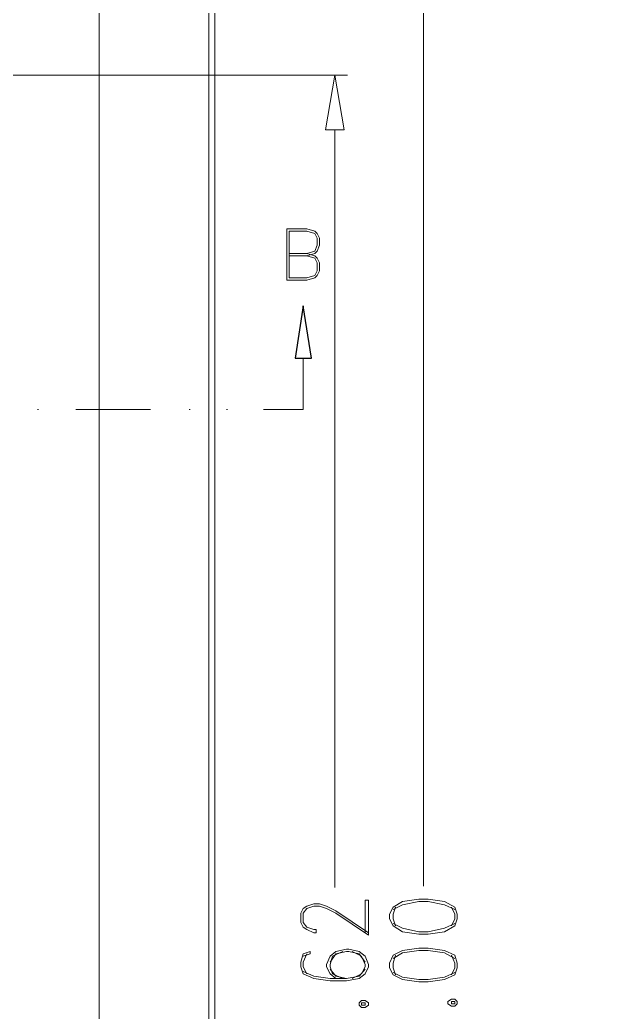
# Model space of a CAD drawing. Header units: centimetres. Extents: x -22.4 to 6.2, y -30.9 to -11.
# Drawn here: x -16.131 to -13.995, y -17.111 to -13.507 of the extents above; entities that cross this region are included whole.
import ezdxf

# ---------------------------------------------------------------- set-up
doc = ezdxf.new("R2010")
doc.units = ezdxf.units.CM
doc.header["$MEASUREMENT"] = 0
for name, color, linetype in [('2', 7, 'Continuous'), ('3', 7, 'Continuous'), ('4', 7, 'Continuous'), ('5', 7, 'Continuous'), ('layer 1', 7, 'Continuous')]:
    doc.layers.add(name, color=color, linetype=linetype)

msp = doc.modelspace()

# ---------------------------------------------------------------- linework, layer by layer
at = {"layer": '2', "color": 3, "lineweight": 9}
for points in [[(-14.66569, -12.69947), (-14.66569, -12.69947), (-14.66569, -16.65341), (-14.66569, -16.65341)], [(-16.54529, -13.70701), (-16.54529, -13.70701), (-14.94085, -13.70701), (-14.94085, -13.70701)], [(-14.98742, -13.90597), (-14.98742, -13.90597), (-14.98742, -16.65764), (-14.98742, -16.65764)]]:
    msp.add_open_spline(points, degree=3, dxfattribs=at)
msp.add_open_spline([(-15.02129, -13.90597), (-15.02129, -13.90597), (-14.98742, -13.70701), (-14.98742, -13.70701), (-14.98742, -13.70701), (-14.98742, -13.70701), (-14.95355, -13.90597), (-14.95355, -13.90597), (-14.95355, -13.90597), (-14.95355, -13.90597), (-15.02129, -13.90597), (-15.02129, -13.90597)], degree=3, knots=[0, 0, 0, 0, 0.25, 0.25, 0.25, 0.25, 0.5, 0.5, 0.5, 0.5, 1, 1, 1, 1], dxfattribs=at)
at = {"layer": '3'}
msp.add_open_spline([(-15.13135, -14.73571), (-15.13135, -14.73571), (-15.10172, -14.54521), (-15.10172, -14.54521), (-15.10172, -14.54521), (-15.10172, -14.54521), (-15.07209, -14.73571), (-15.07209, -14.73571), (-15.07209, -14.73571), (-15.07209, -14.73571), (-15.13135, -14.73571), (-15.13135, -14.73571)], degree=3, knots=[0, 0, 0, 0, 0.25, 0.25, 0.25, 0.25, 0.5, 0.5, 0.5, 0.5, 1, 1, 1, 1], dxfattribs=at)
at = {"layer": '3', "color": 2, "lineweight": 9}
msp.add_open_spline([(-15.10172, -14.92197), (-15.10172, -14.92197), (-15.10172, -14.73571), (-15.10172, -14.73571)], degree=3, dxfattribs=at)
at = {"layer": '4', "color": 6, "lineweight": 9}
for points in [[(-15.16099, -14.26581), (-15.16099, -14.26581), (-15.16099, -14.45207), (-15.16099, -14.45207)], [(-15.15252, -14.27427), (-15.15252, -14.27427), (-15.15252, -14.44361), (-15.15252, -14.44361)]]:
    msp.add_open_spline(points, degree=3, dxfattribs=at)
for points, knots in [([(-15.16099, -14.26581), (-15.16099, -14.26581), (-15.08902, -14.26581), (-15.08902, -14.26581), (-15.08902, -14.26581), (-15.08902, -14.26581), (-15.05939, -14.27427), (-15.05939, -14.27427), (-15.05939, -14.27427), (-15.05939, -14.27427), (-15.05092, -14.28274), (-15.05092, -14.28274), (-15.05092, -14.28274), (-15.05092, -14.28274), (-15.04245, -14.29967), (-15.04245, -14.29967), (-15.04245, -14.29967), (-15.04245, -14.29967), (-15.04245, -14.32507), (-15.04245, -14.32507), (-15.04245, -14.32507), (-15.04245, -14.32507), (-15.05092, -14.34624), (-15.05092, -14.34624), (-15.05092, -14.34624), (-15.05092, -14.34624), (-15.05939, -14.35471), (-15.05939, -14.35471), (-15.05939, -14.35471), (-15.05939, -14.35471), (-15.08902, -14.36317), (-15.08902, -14.36317)], [0, 0, 0, 0, 0.1111111, 0.1111111, 0.1111111, 0.1111111, 0.2222222, 0.2222222, 0.2222222, 0.2222222, 0.3333333, 0.3333333, 0.3333333, 0.3333333, 0.4444444, 0.4444444, 0.4444444, 0.4444444, 0.5555556, 0.5555556, 0.5555556, 0.5555556, 0.6666667, 0.6666667, 0.6666667, 0.6666667, 0.7777778, 0.7777778, 0.7777778, 0.7777778, 1, 1, 1, 1]), ([(-15.15252, -14.27427), (-15.15252, -14.27427), (-15.08902, -14.27427), (-15.08902, -14.27427), (-15.08902, -14.27427), (-15.08902, -14.27427), (-15.05939, -14.28274), (-15.05939, -14.28274), (-15.05939, -14.28274), (-15.05939, -14.28274), (-15.05092, -14.29967), (-15.05092, -14.29967), (-15.05092, -14.29967), (-15.05092, -14.29967), (-15.05092, -14.32507), (-15.05092, -14.32507), (-15.05092, -14.32507), (-15.05092, -14.32507), (-15.05939, -14.34624), (-15.05939, -14.34624), (-15.05939, -14.34624), (-15.05939, -14.34624), (-15.08902, -14.35471), (-15.08902, -14.35471), (-15.08902, -14.35471), (-15.08902, -14.35471), (-15.15252, -14.35471), (-15.15252, -14.35471)], [0, 0, 0, 0, 0.125, 0.125, 0.125, 0.125, 0.25, 0.25, 0.25, 0.25, 0.375, 0.375, 0.375, 0.375, 0.5, 0.5, 0.5, 0.5, 0.625, 0.625, 0.625, 0.625, 0.75, 0.75, 0.75, 0.75, 1, 1, 1, 1]), ([(-15.08902, -14.35471), (-15.08902, -14.35471), (-15.05939, -14.36317), (-15.05939, -14.36317), (-15.05939, -14.36317), (-15.05939, -14.36317), (-15.05092, -14.37164), (-15.05092, -14.37164), (-15.05092, -14.37164), (-15.05092, -14.37164), (-15.04245, -14.38857), (-15.04245, -14.38857), (-15.04245, -14.38857), (-15.04245, -14.38857), (-15.04245, -14.41821), (-15.04245, -14.41821), (-15.04245, -14.41821), (-15.04245, -14.41821), (-15.05092, -14.43514), (-15.05092, -14.43514), (-15.05092, -14.43514), (-15.05092, -14.43514), (-15.05939, -14.44361), (-15.05939, -14.44361), (-15.05939, -14.44361), (-15.05939, -14.44361), (-15.08902, -14.45207), (-15.08902, -14.45207), (-15.08902, -14.45207), (-15.08902, -14.45207), (-15.16099, -14.45207), (-15.16099, -14.45207)], [0, 0, 0, 0, 0.1111111, 0.1111111, 0.1111111, 0.1111111, 0.2222222, 0.2222222, 0.2222222, 0.2222222, 0.3333333, 0.3333333, 0.3333333, 0.3333333, 0.4444444, 0.4444444, 0.4444444, 0.4444444, 0.5555556, 0.5555556, 0.5555556, 0.5555556, 0.6666667, 0.6666667, 0.6666667, 0.6666667, 0.7777778, 0.7777778, 0.7777778, 0.7777778, 1, 1, 1, 1]), ([(-15.15252, -14.36317), (-15.15252, -14.36317), (-15.08902, -14.36317), (-15.08902, -14.36317), (-15.08902, -14.36317), (-15.08902, -14.36317), (-15.05939, -14.37164), (-15.05939, -14.37164), (-15.05939, -14.37164), (-15.05939, -14.37164), (-15.05092, -14.38857), (-15.05092, -14.38857), (-15.05092, -14.38857), (-15.05092, -14.38857), (-15.05092, -14.41821), (-15.05092, -14.41821), (-15.05092, -14.41821), (-15.05092, -14.41821), (-15.05939, -14.43514), (-15.05939, -14.43514), (-15.05939, -14.43514), (-15.05939, -14.43514), (-15.08902, -14.44361), (-15.08902, -14.44361), (-15.08902, -14.44361), (-15.08902, -14.44361), (-15.15252, -14.44361), (-15.15252, -14.44361)], [0, 0, 0, 0, 0.125, 0.125, 0.125, 0.125, 0.25, 0.25, 0.25, 0.25, 0.375, 0.375, 0.375, 0.375, 0.5, 0.5, 0.5, 0.5, 0.625, 0.625, 0.625, 0.625, 0.75, 0.75, 0.75, 0.75, 1, 1, 1, 1])]:
    msp.add_open_spline(points, degree=3, knots=knots, dxfattribs=at)
at = {"layer": '5', "color": 54, "lineweight": 9}
for points in [[(-16.06692, -14.92197), (-16.06692, -14.92197), (-16.06269, -14.92197), (-16.06269, -14.92197)], [(-15.92722, -14.92197), (-15.92722, -14.92197), (-15.65629, -14.92197), (-15.65629, -14.92197)], [(-15.51659, -14.92197), (-15.51659, -14.92197), (-15.51235, -14.92197), (-15.51235, -14.92197)], [(-15.38112, -14.92197), (-15.38112, -14.92197), (-15.37689, -14.92197), (-15.37689, -14.92197)], [(-15.24565, -14.92197), (-15.24565, -14.92197), (-15.10172, -14.92197), (-15.10172, -14.92197)]]:
    msp.add_open_spline(points, degree=3, dxfattribs=at)
at = {"layer": 'layer 1', "lineweight": 9}
for points, knots in [([(-21.92211, -30.90598), (-21.92211, -30.90598), (6.24226, -30.90598), (6.24226, -30.90598), (6.24226, -30.90598), (6.24226, -30.90598), (6.24226, -11.33528), (6.24226, -11.33528), (6.24226, -11.33528), (6.24226, -11.33528), (-21.92211, -11.33528), (-21.92211, -11.33528), (-21.92211, -11.33528), (-21.92211, -11.33528), (-21.92211, -30.90598), (-21.92211, -30.90598)], [0, 0, 0, 0, 0.2, 0.2, 0.2, 0.2, 0.4, 0.4, 0.4, 0.4, 0.6, 0.6, 0.6, 0.6, 1, 1, 1, 1]), ([(-15.43192, -20.98411), (-15.43192, -20.98411), (-15.42345, -20.80207), (-15.42345, -20.80207), (-15.42345, -20.80207), (-15.42345, -20.80207), (-15.42345, -13.35141), (-15.42345, -13.35141), (-15.42345, -13.35141), (-15.42345, -13.35141), (-15.42769, -13.19054), (-15.42769, -13.19054), (-15.42769, -13.19054), (-15.42769, -13.19054), (-15.46155, -13.03391), (-15.46155, -13.03391)], [0, 0, 0, 0, 0.2, 0.2, 0.2, 0.2, 0.4, 0.4, 0.4, 0.4, 0.6, 0.6, 0.6, 0.6, 1, 1, 1, 1]), ([(-15.05515, -16.82274), (-15.05515, -16.82274), (-15.06362, -16.82274), (-15.06362, -16.82274), (-15.06362, -16.82274), (-15.06362, -16.82274), (-15.08902, -16.81004), (-15.08902, -16.81004), (-15.08902, -16.81004), (-15.08902, -16.81004), (-15.10172, -16.80157), (-15.10172, -16.80157), (-15.10172, -16.80157), (-15.10172, -16.80157), (-15.11019, -16.78464), (-15.11019, -16.78464), (-15.11019, -16.78464), (-15.11019, -16.78464), (-15.11019, -16.75077), (-15.11019, -16.75077), (-15.11019, -16.75077), (-15.11019, -16.75077), (-15.10172, -16.73384), (-15.10172, -16.73384), (-15.10172, -16.73384), (-15.10172, -16.73384), (-15.08902, -16.72537), (-15.08902, -16.72537), (-15.08902, -16.72537), (-15.08902, -16.72537), (-15.06362, -16.71691), (-15.06362, -16.71691), (-15.06362, -16.71691), (-15.06362, -16.71691), (-15.04245, -16.71691), (-15.04245, -16.71691), (-15.04245, -16.71691), (-15.04245, -16.71691), (-15.01705, -16.72537), (-15.01705, -16.72537), (-15.01705, -16.72537), (-15.01705, -16.72537), (-14.98319, -16.74231), (-14.98319, -16.74231), (-14.98319, -16.74231), (-14.98319, -16.74231), (-14.86465, -16.82274), (-14.86465, -16.82274)], [0, 0, 0, 0, 0.0769231, 0.0769231, 0.0769231, 0.0769231, 0.1538462, 0.1538462, 0.1538462, 0.1538462, 0.2307692, 0.2307692, 0.2307692, 0.2307692, 0.3076923, 0.3076923, 0.3076923, 0.3076923, 0.3846154, 0.3846154, 0.3846154, 0.3846154, 0.4615385, 0.4615385, 0.4615385, 0.4615385, 0.5384615, 0.5384615, 0.5384615, 0.5384615, 0.6153846, 0.6153846, 0.6153846, 0.6153846, 0.6923077, 0.6923077, 0.6923077, 0.6923077, 0.7692308, 0.7692308, 0.7692308, 0.7692308, 0.8461538, 0.8461538, 0.8461538, 0.8461538, 1, 1, 1, 1]), ([(-14.87735, -16.82274), (-14.87735, -16.82274), (-14.87735, -16.70421), (-14.87735, -16.70421), (-14.87735, -16.70421), (-14.87735, -16.70421), (-14.86465, -16.70421), (-14.86465, -16.70421), (-14.86465, -16.70421), (-14.86465, -16.70421), (-14.86465, -16.83121), (-14.86465, -16.83121)], [0, 0, 0, 0, 0.25, 0.25, 0.25, 0.25, 0.5, 0.5, 0.5, 0.5, 1, 1, 1, 1]), ([(-14.78845, -16.77194), (-14.78845, -16.77194), (-14.77575, -16.79734), (-14.77575, -16.79734), (-14.77575, -16.79734), (-14.77575, -16.79734), (-14.74189, -16.81851), (-14.74189, -16.81851), (-14.74189, -16.81851), (-14.74189, -16.81851), (-14.68262, -16.82697), (-14.68262, -16.82697), (-14.68262, -16.82697), (-14.68262, -16.82697), (-14.64875, -16.82697), (-14.64875, -16.82697), (-14.64875, -16.82697), (-14.64875, -16.82697), (-14.58949, -16.81851), (-14.58949, -16.81851), (-14.58949, -16.81851), (-14.58949, -16.81851), (-14.55139, -16.79734), (-14.55139, -16.79734), (-14.55139, -16.79734), (-14.55139, -16.79734), (-14.54292, -16.77194), (-14.54292, -16.77194), (-14.54292, -16.77194), (-14.54292, -16.77194), (-14.54292, -16.75501), (-14.54292, -16.75501), (-14.54292, -16.75501), (-14.54292, -16.75501), (-14.55139, -16.72961), (-14.55139, -16.72961), (-14.55139, -16.72961), (-14.55139, -16.72961), (-14.58949, -16.70844), (-14.58949, -16.70844), (-14.58949, -16.70844), (-14.58949, -16.70844), (-14.64875, -16.69997), (-14.64875, -16.69997), (-14.64875, -16.69997), (-14.64875, -16.69997), (-14.68262, -16.69997), (-14.68262, -16.69997), (-14.68262, -16.69997), (-14.68262, -16.69997), (-14.74189, -16.70844), (-14.74189, -16.70844), (-14.74189, -16.70844), (-14.74189, -16.70844), (-14.77575, -16.72961), (-14.77575, -16.72961), (-14.77575, -16.72961), (-14.77575, -16.72961), (-14.78845, -16.75501), (-14.78845, -16.75501), (-14.78845, -16.75501), (-14.78845, -16.75501), (-14.78845, -16.77194), (-14.78845, -16.77194)], [0, 0, 0, 0, 0.0588235, 0.0588235, 0.0588235, 0.0588235, 0.1176471, 0.1176471, 0.1176471, 0.1176471, 0.1764706, 0.1764706, 0.1764706, 0.1764706, 0.2352941, 0.2352941, 0.2352941, 0.2352941, 0.2941176, 0.2941176, 0.2941176, 0.2941176, 0.3529412, 0.3529412, 0.3529412, 0.3529412, 0.4117647, 0.4117647, 0.4117647, 0.4117647, 0.4705882, 0.4705882, 0.4705882, 0.4705882, 0.5294118, 0.5294118, 0.5294118, 0.5294118, 0.5882353, 0.5882353, 0.5882353, 0.5882353, 0.6470588, 0.6470588, 0.6470588, 0.6470588, 0.7058824, 0.7058824, 0.7058824, 0.7058824, 0.7647059, 0.7647059, 0.7647059, 0.7647059, 0.8235294, 0.8235294, 0.8235294, 0.8235294, 0.8823529, 0.8823529, 0.8823529, 0.8823529, 1, 1, 1, 1]), ([(-14.55139, -16.73807), (-14.55139, -16.73807), (-14.58949, -16.72114), (-14.58949, -16.72114), (-14.58949, -16.72114), (-14.58949, -16.72114), (-14.64875, -16.70844), (-14.64875, -16.70844), (-14.64875, -16.70844), (-14.64875, -16.70844), (-14.68262, -16.70844), (-14.68262, -16.70844), (-14.68262, -16.70844), (-14.68262, -16.70844), (-14.74189, -16.72114), (-14.74189, -16.72114), (-14.74189, -16.72114), (-14.74189, -16.72114), (-14.77575, -16.73807), (-14.77575, -16.73807)], [0, 0, 0, 0, 0.1666667, 0.1666667, 0.1666667, 0.1666667, 0.3333333, 0.3333333, 0.3333333, 0.3333333, 0.5, 0.5, 0.5, 0.5, 0.6666667, 0.6666667, 0.6666667, 0.6666667, 1, 1, 1, 1]), ([(-15.05515, -16.82274), (-15.05515, -16.82274), (-15.05515, -16.81004), (-15.05515, -16.81004), (-15.05515, -16.81004), (-15.05515, -16.81004), (-15.06362, -16.81004), (-15.06362, -16.81004), (-15.06362, -16.81004), (-15.06362, -16.81004), (-15.08902, -16.80157), (-15.08902, -16.80157), (-15.08902, -16.80157), (-15.08902, -16.80157), (-15.10172, -16.78464), (-15.10172, -16.78464), (-15.10172, -16.78464), (-15.10172, -16.78464), (-15.10172, -16.75077), (-15.10172, -16.75077), (-15.10172, -16.75077), (-15.10172, -16.75077), (-15.08902, -16.73384), (-15.08902, -16.73384), (-15.08902, -16.73384), (-15.08902, -16.73384), (-15.06362, -16.72537), (-15.06362, -16.72537), (-15.06362, -16.72537), (-15.06362, -16.72537), (-15.04245, -16.72537), (-15.04245, -16.72537), (-15.04245, -16.72537), (-15.04245, -16.72537), (-15.01705, -16.73384), (-15.01705, -16.73384), (-15.01705, -16.73384), (-15.01705, -16.73384), (-14.98319, -16.75077), (-14.98319, -16.75077), (-14.98319, -16.75077), (-14.98319, -16.75077), (-14.86465, -16.83121), (-14.86465, -16.83121)], [0, 0, 0, 0, 0.0833333, 0.0833333, 0.0833333, 0.0833333, 0.1666667, 0.1666667, 0.1666667, 0.1666667, 0.25, 0.25, 0.25, 0.25, 0.3333333, 0.3333333, 0.3333333, 0.3333333, 0.4166667, 0.4166667, 0.4166667, 0.4166667, 0.5, 0.5, 0.5, 0.5, 0.5833333, 0.5833333, 0.5833333, 0.5833333, 0.6666667, 0.6666667, 0.6666667, 0.6666667, 0.75, 0.75, 0.75, 0.75, 0.8333333, 0.8333333, 0.8333333, 0.8333333, 1, 1, 1, 1]), ([(-14.76729, -16.72961), (-14.76729, -16.72961), (-14.77575, -16.75501), (-14.77575, -16.75501), (-14.77575, -16.75501), (-14.77575, -16.75501), (-14.77575, -16.77194), (-14.77575, -16.77194), (-14.77575, -16.77194), (-14.77575, -16.77194), (-14.76729, -16.79734), (-14.76729, -16.79734)], [0, 0, 0, 0, 0.25, 0.25, 0.25, 0.25, 0.5, 0.5, 0.5, 0.5, 1, 1, 1, 1]), ([(-14.56409, -16.79734), (-14.56409, -16.79734), (-14.55139, -16.77194), (-14.55139, -16.77194), (-14.55139, -16.77194), (-14.55139, -16.77194), (-14.55139, -16.75501), (-14.55139, -16.75501), (-14.55139, -16.75501), (-14.55139, -16.75501), (-14.56409, -16.72961), (-14.56409, -16.72961)], [0, 0, 0, 0, 0.25, 0.25, 0.25, 0.25, 0.5, 0.5, 0.5, 0.5, 1, 1, 1, 1]), ([(-14.77575, -16.78887), (-14.77575, -16.78887), (-14.74189, -16.80581), (-14.74189, -16.80581), (-14.74189, -16.80581), (-14.74189, -16.80581), (-14.68262, -16.81851), (-14.68262, -16.81851), (-14.68262, -16.81851), (-14.68262, -16.81851), (-14.64875, -16.81851), (-14.64875, -16.81851), (-14.64875, -16.81851), (-14.64875, -16.81851), (-14.58949, -16.80581), (-14.58949, -16.80581), (-14.58949, -16.80581), (-14.58949, -16.80581), (-14.55139, -16.78887), (-14.55139, -16.78887)], [0, 0, 0, 0, 0.1666667, 0.1666667, 0.1666667, 0.1666667, 0.3333333, 0.3333333, 0.3333333, 0.3333333, 0.5, 0.5, 0.5, 0.5, 0.6666667, 0.6666667, 0.6666667, 0.6666667, 1, 1, 1, 1]), ([(-15.10172, -16.90741), (-15.10172, -16.90741), (-15.07632, -16.89894), (-15.07632, -16.89894), (-15.07632, -16.89894), (-15.07632, -16.89894), (-15.07632, -16.89047), (-15.07632, -16.89047), (-15.07632, -16.89047), (-15.07632, -16.89047), (-15.10172, -16.89894), (-15.10172, -16.89894), (-15.10172, -16.89894), (-15.10172, -16.89894), (-15.11019, -16.92857), (-15.11019, -16.92857), (-15.11019, -16.92857), (-15.11019, -16.92857), (-15.11019, -16.94551), (-15.11019, -16.94551), (-15.11019, -16.94551), (-15.11019, -16.94551), (-15.10172, -16.97091), (-15.10172, -16.97091), (-15.10172, -16.97091), (-15.10172, -16.97091), (-15.06362, -16.98784), (-15.06362, -16.98784), (-15.06362, -16.98784), (-15.06362, -16.98784), (-15.00435, -16.99631), (-15.00435, -16.99631), (-15.00435, -16.99631), (-15.00435, -16.99631), (-14.94509, -16.99631), (-14.94509, -16.99631), (-14.94509, -16.99631), (-14.94509, -16.99631), (-14.89852, -16.98784), (-14.89852, -16.98784), (-14.89852, -16.98784), (-14.89852, -16.98784), (-14.87735, -16.97091), (-14.87735, -16.97091), (-14.87735, -16.97091), (-14.87735, -16.97091), (-14.86465, -16.94551), (-14.86465, -16.94551), (-14.86465, -16.94551), (-14.86465, -16.94551), (-14.86465, -16.93704), (-14.86465, -16.93704), (-14.86465, -16.93704), (-14.86465, -16.93704), (-14.87735, -16.90741), (-14.87735, -16.90741), (-14.87735, -16.90741), (-14.87735, -16.90741), (-14.89852, -16.89047), (-14.89852, -16.89047), (-14.89852, -16.89047), (-14.89852, -16.89047), (-14.93662, -16.88201), (-14.93662, -16.88201), (-14.93662, -16.88201), (-14.93662, -16.88201), (-14.94509, -16.88201), (-14.94509, -16.88201), (-14.94509, -16.88201), (-14.94509, -16.88201), (-14.98319, -16.89047), (-14.98319, -16.89047), (-14.98319, -16.89047), (-14.98319, -16.89047), (-15.00435, -16.90741), (-15.00435, -16.90741), (-15.00435, -16.90741), (-15.00435, -16.90741), (-15.01705, -16.93704), (-15.01705, -16.93704), (-15.01705, -16.93704), (-15.01705, -16.93704), (-15.01705, -16.94551), (-15.01705, -16.94551), (-15.01705, -16.94551), (-15.01705, -16.94551), (-15.00435, -16.97091), (-15.00435, -16.97091), (-15.00435, -16.97091), (-15.00435, -16.97091), (-14.98319, -16.98784), (-14.98319, -16.98784)], [0, 0, 0, 0, 0.0416667, 0.0416667, 0.0416667, 0.0416667, 0.0833333, 0.0833333, 0.0833333, 0.0833333, 0.125, 0.125, 0.125, 0.125, 0.1666667, 0.1666667, 0.1666667, 0.1666667, 0.2083333, 0.2083333, 0.2083333, 0.2083333, 0.25, 0.25, 0.25, 0.25, 0.2916667, 0.2916667, 0.2916667, 0.2916667, 0.3333333, 0.3333333, 0.3333333, 0.3333333, 0.375, 0.375, 0.375, 0.375, 0.4166667, 0.4166667, 0.4166667, 0.4166667, 0.4583333, 0.4583333, 0.4583333, 0.4583333, 0.5, 0.5, 0.5, 0.5, 0.5416667, 0.5416667, 0.5416667, 0.5416667, 0.5833333, 0.5833333, 0.5833333, 0.5833333, 0.625, 0.625, 0.625, 0.625, 0.6666667, 0.6666667, 0.6666667, 0.6666667, 0.7083333, 0.7083333, 0.7083333, 0.7083333, 0.75, 0.75, 0.75, 0.75, 0.7916667, 0.7916667, 0.7916667, 0.7916667, 0.8333333, 0.8333333, 0.8333333, 0.8333333, 0.875, 0.875, 0.875, 0.875, 0.9166667, 0.9166667, 0.9166667, 0.9166667, 1, 1, 1, 1]), ([(-15.08902, -16.89894), (-15.08902, -16.89894), (-15.10172, -16.92857), (-15.10172, -16.92857), (-15.10172, -16.92857), (-15.10172, -16.92857), (-15.10172, -16.94551), (-15.10172, -16.94551), (-15.10172, -16.94551), (-15.10172, -16.94551), (-15.08902, -16.97091), (-15.08902, -16.97091)], [0, 0, 0, 0, 0.25, 0.25, 0.25, 0.25, 0.5, 0.5, 0.5, 0.5, 1, 1, 1, 1]), ([(-14.87735, -16.92857), (-14.87735, -16.92857), (-14.89852, -16.89894), (-14.89852, -16.89894), (-14.89852, -16.89894), (-14.89852, -16.89894), (-14.93662, -16.89047), (-14.93662, -16.89047), (-14.93662, -16.89047), (-14.93662, -16.89047), (-14.94509, -16.89047), (-14.94509, -16.89047), (-14.94509, -16.89047), (-14.94509, -16.89047), (-14.98319, -16.89894), (-14.98319, -16.89894), (-14.98319, -16.89894), (-14.98319, -16.89894), (-15.00435, -16.92857), (-15.00435, -16.92857)], [0, 0, 0, 0, 0.1666667, 0.1666667, 0.1666667, 0.1666667, 0.3333333, 0.3333333, 0.3333333, 0.3333333, 0.5, 0.5, 0.5, 0.5, 0.6666667, 0.6666667, 0.6666667, 0.6666667, 1, 1, 1, 1]), ([(-14.95779, -16.89047), (-14.95779, -16.89047), (-14.99589, -16.90741), (-14.99589, -16.90741), (-14.99589, -16.90741), (-14.99589, -16.90741), (-15.00435, -16.93704), (-15.00435, -16.93704), (-15.00435, -16.93704), (-15.00435, -16.93704), (-15.00435, -16.94551), (-15.00435, -16.94551), (-15.00435, -16.94551), (-15.00435, -16.94551), (-14.99589, -16.97091), (-14.99589, -16.97091), (-14.99589, -16.97091), (-14.99589, -16.97091), (-14.95779, -16.98784), (-14.95779, -16.98784)], [0, 0, 0, 0, 0.1666667, 0.1666667, 0.1666667, 0.1666667, 0.3333333, 0.3333333, 0.3333333, 0.3333333, 0.5, 0.5, 0.5, 0.5, 0.6666667, 0.6666667, 0.6666667, 0.6666667, 1, 1, 1, 1]), ([(-14.92392, -16.98784), (-14.92392, -16.98784), (-14.89005, -16.97091), (-14.89005, -16.97091), (-14.89005, -16.97091), (-14.89005, -16.97091), (-14.87735, -16.94551), (-14.87735, -16.94551), (-14.87735, -16.94551), (-14.87735, -16.94551), (-14.87735, -16.93704), (-14.87735, -16.93704), (-14.87735, -16.93704), (-14.87735, -16.93704), (-14.89005, -16.90741), (-14.89005, -16.90741), (-14.89005, -16.90741), (-14.89005, -16.90741), (-14.92392, -16.89047), (-14.92392, -16.89047)], [0, 0, 0, 0, 0.1666667, 0.1666667, 0.1666667, 0.1666667, 0.3333333, 0.3333333, 0.3333333, 0.3333333, 0.5, 0.5, 0.5, 0.5, 0.6666667, 0.6666667, 0.6666667, 0.6666667, 1, 1, 1, 1]), ([(-14.78845, -16.94974), (-14.78845, -16.94974), (-14.77575, -16.97514), (-14.77575, -16.97514), (-14.77575, -16.97514), (-14.77575, -16.97514), (-14.74189, -16.99207), (-14.74189, -16.99207), (-14.74189, -16.99207), (-14.74189, -16.99207), (-14.68262, -17.00054), (-14.68262, -17.00054), (-14.68262, -17.00054), (-14.68262, -17.00054), (-14.64875, -17.00054), (-14.64875, -17.00054), (-14.64875, -17.00054), (-14.64875, -17.00054), (-14.58949, -16.99207), (-14.58949, -16.99207), (-14.58949, -16.99207), (-14.58949, -16.99207), (-14.55139, -16.97514), (-14.55139, -16.97514), (-14.55139, -16.97514), (-14.55139, -16.97514), (-14.54292, -16.94974), (-14.54292, -16.94974), (-14.54292, -16.94974), (-14.54292, -16.94974), (-14.54292, -16.93281), (-14.54292, -16.93281), (-14.54292, -16.93281), (-14.54292, -16.93281), (-14.55139, -16.90317), (-14.55139, -16.90317), (-14.55139, -16.90317), (-14.55139, -16.90317), (-14.58949, -16.88624), (-14.58949, -16.88624), (-14.58949, -16.88624), (-14.58949, -16.88624), (-14.64875, -16.87777), (-14.64875, -16.87777), (-14.64875, -16.87777), (-14.64875, -16.87777), (-14.68262, -16.87777), (-14.68262, -16.87777), (-14.68262, -16.87777), (-14.68262, -16.87777), (-14.74189, -16.88624), (-14.74189, -16.88624), (-14.74189, -16.88624), (-14.74189, -16.88624), (-14.77575, -16.90317), (-14.77575, -16.90317), (-14.77575, -16.90317), (-14.77575, -16.90317), (-14.78845, -16.93281), (-14.78845, -16.93281), (-14.78845, -16.93281), (-14.78845, -16.93281), (-14.78845, -16.94974), (-14.78845, -16.94974)], [0, 0, 0, 0, 0.0588235, 0.0588235, 0.0588235, 0.0588235, 0.1176471, 0.1176471, 0.1176471, 0.1176471, 0.1764706, 0.1764706, 0.1764706, 0.1764706, 0.2352941, 0.2352941, 0.2352941, 0.2352941, 0.2941176, 0.2941176, 0.2941176, 0.2941176, 0.3529412, 0.3529412, 0.3529412, 0.3529412, 0.4117647, 0.4117647, 0.4117647, 0.4117647, 0.4705882, 0.4705882, 0.4705882, 0.4705882, 0.5294118, 0.5294118, 0.5294118, 0.5294118, 0.5882353, 0.5882353, 0.5882353, 0.5882353, 0.6470588, 0.6470588, 0.6470588, 0.6470588, 0.7058824, 0.7058824, 0.7058824, 0.7058824, 0.7647059, 0.7647059, 0.7647059, 0.7647059, 0.8235294, 0.8235294, 0.8235294, 0.8235294, 0.8823529, 0.8823529, 0.8823529, 0.8823529, 1, 1, 1, 1]), ([(-14.55139, -16.91587), (-14.55139, -16.91587), (-14.58949, -16.89471), (-14.58949, -16.89471), (-14.58949, -16.89471), (-14.58949, -16.89471), (-14.64875, -16.88624), (-14.64875, -16.88624), (-14.64875, -16.88624), (-14.64875, -16.88624), (-14.68262, -16.88624), (-14.68262, -16.88624), (-14.68262, -16.88624), (-14.68262, -16.88624), (-14.74189, -16.89471), (-14.74189, -16.89471), (-14.74189, -16.89471), (-14.74189, -16.89471), (-14.77575, -16.91587), (-14.77575, -16.91587)], [0, 0, 0, 0, 0.1666667, 0.1666667, 0.1666667, 0.1666667, 0.3333333, 0.3333333, 0.3333333, 0.3333333, 0.5, 0.5, 0.5, 0.5, 0.6666667, 0.6666667, 0.6666667, 0.6666667, 1, 1, 1, 1]), ([(-14.76729, -16.90317), (-14.76729, -16.90317), (-14.77575, -16.93281), (-14.77575, -16.93281), (-14.77575, -16.93281), (-14.77575, -16.93281), (-14.77575, -16.94974), (-14.77575, -16.94974), (-14.77575, -16.94974), (-14.77575, -16.94974), (-14.76729, -16.97514), (-14.76729, -16.97514)], [0, 0, 0, 0, 0.25, 0.25, 0.25, 0.25, 0.5, 0.5, 0.5, 0.5, 1, 1, 1, 1]), ([(-14.56409, -16.97514), (-14.56409, -16.97514), (-14.55139, -16.94974), (-14.55139, -16.94974), (-14.55139, -16.94974), (-14.55139, -16.94974), (-14.55139, -16.93281), (-14.55139, -16.93281), (-14.55139, -16.93281), (-14.55139, -16.93281), (-14.56409, -16.90317), (-14.56409, -16.90317)], [0, 0, 0, 0, 0.25, 0.25, 0.25, 0.25, 0.5, 0.5, 0.5, 0.5, 1, 1, 1, 1]), ([(-15.10172, -16.96244), (-15.10172, -16.96244), (-15.06362, -16.97937), (-15.06362, -16.97937), (-15.06362, -16.97937), (-15.06362, -16.97937), (-15.00435, -16.98784), (-15.00435, -16.98784), (-15.00435, -16.98784), (-15.00435, -16.98784), (-14.94509, -16.98784), (-14.94509, -16.98784), (-14.94509, -16.98784), (-14.94509, -16.98784), (-14.89852, -16.97937), (-14.89852, -16.97937), (-14.89852, -16.97937), (-14.89852, -16.97937), (-14.87735, -16.95397), (-14.87735, -16.95397)], [0, 0, 0, 0, 0.1666667, 0.1666667, 0.1666667, 0.1666667, 0.3333333, 0.3333333, 0.3333333, 0.3333333, 0.5, 0.5, 0.5, 0.5, 0.6666667, 0.6666667, 0.6666667, 0.6666667, 1, 1, 1, 1]), ([(-15.00435, -16.95397), (-15.00435, -16.95397), (-14.98319, -16.97937), (-14.98319, -16.97937), (-14.98319, -16.97937), (-14.98319, -16.97937), (-14.94509, -16.98784), (-14.94509, -16.98784)], [0, 0, 0, 0, 0.3333333, 0.3333333, 0.3333333, 0.3333333, 1, 1, 1, 1]), ([(-14.77575, -16.96667), (-14.77575, -16.96667), (-14.74189, -16.98361), (-14.74189, -16.98361), (-14.74189, -16.98361), (-14.74189, -16.98361), (-14.68262, -16.99207), (-14.68262, -16.99207), (-14.68262, -16.99207), (-14.68262, -16.99207), (-14.64875, -16.99207), (-14.64875, -16.99207), (-14.64875, -16.99207), (-14.64875, -16.99207), (-14.58949, -16.98361), (-14.58949, -16.98361), (-14.58949, -16.98361), (-14.58949, -16.98361), (-14.55139, -16.96667), (-14.55139, -16.96667)], [0, 0, 0, 0, 0.1666667, 0.1666667, 0.1666667, 0.1666667, 0.3333333, 0.3333333, 0.3333333, 0.3333333, 0.5, 0.5, 0.5, 0.5, 0.6666667, 0.6666667, 0.6666667, 0.6666667, 1, 1, 1, 1]), ([(-14.89852, -17.08521), (-14.89852, -17.08521), (-14.89005, -17.09367), (-14.89005, -17.09367), (-14.89005, -17.09367), (-14.89005, -17.09367), (-14.87735, -17.09367), (-14.87735, -17.09367), (-14.87735, -17.09367), (-14.87735, -17.09367), (-14.86465, -17.08521), (-14.86465, -17.08521), (-14.86465, -17.08521), (-14.86465, -17.08521), (-14.86465, -17.07674), (-14.86465, -17.07674), (-14.86465, -17.07674), (-14.86465, -17.07674), (-14.87735, -17.06827), (-14.87735, -17.06827), (-14.87735, -17.06827), (-14.87735, -17.06827), (-14.89005, -17.06827), (-14.89005, -17.06827), (-14.89005, -17.06827), (-14.89005, -17.06827), (-14.89852, -17.07674), (-14.89852, -17.07674), (-14.89852, -17.07674), (-14.89852, -17.07674), (-14.89852, -17.08521), (-14.89852, -17.08521)], [0, 0, 0, 0, 0.1111111, 0.1111111, 0.1111111, 0.1111111, 0.2222222, 0.2222222, 0.2222222, 0.2222222, 0.3333333, 0.3333333, 0.3333333, 0.3333333, 0.4444444, 0.4444444, 0.4444444, 0.4444444, 0.5555556, 0.5555556, 0.5555556, 0.5555556, 0.6666667, 0.6666667, 0.6666667, 0.6666667, 0.7777778, 0.7777778, 0.7777778, 0.7777778, 1, 1, 1, 1]), ([(-14.89005, -17.08521), (-14.89005, -17.08521), (-14.87735, -17.08521), (-14.87735, -17.08521), (-14.87735, -17.08521), (-14.87735, -17.08521), (-14.87735, -17.07674), (-14.87735, -17.07674), (-14.87735, -17.07674), (-14.87735, -17.07674), (-14.89005, -17.07674), (-14.89005, -17.07674), (-14.89005, -17.07674), (-14.89005, -17.07674), (-14.89005, -17.08521), (-14.89005, -17.08521)], [0, 0, 0, 0, 0.2, 0.2, 0.2, 0.2, 0.4, 0.4, 0.4, 0.4, 0.6, 0.6, 0.6, 0.6, 1, 1, 1, 1]), ([(-14.57679, -17.08097), (-14.57679, -17.08097), (-14.56409, -17.08944), (-14.56409, -17.08944), (-14.56409, -17.08944), (-14.56409, -17.08944), (-14.55139, -17.08944), (-14.55139, -17.08944), (-14.55139, -17.08944), (-14.55139, -17.08944), (-14.54292, -17.08097), (-14.54292, -17.08097), (-14.54292, -17.08097), (-14.54292, -17.08097), (-14.54292, -17.07251), (-14.54292, -17.07251), (-14.54292, -17.07251), (-14.54292, -17.07251), (-14.55139, -17.06404), (-14.55139, -17.06404), (-14.55139, -17.06404), (-14.55139, -17.06404), (-14.56409, -17.06404), (-14.56409, -17.06404), (-14.56409, -17.06404), (-14.56409, -17.06404), (-14.57679, -17.07251), (-14.57679, -17.07251), (-14.57679, -17.07251), (-14.57679, -17.07251), (-14.57679, -17.08097), (-14.57679, -17.08097)], [0, 0, 0, 0, 0.1111111, 0.1111111, 0.1111111, 0.1111111, 0.2222222, 0.2222222, 0.2222222, 0.2222222, 0.3333333, 0.3333333, 0.3333333, 0.3333333, 0.4444444, 0.4444444, 0.4444444, 0.4444444, 0.5555556, 0.5555556, 0.5555556, 0.5555556, 0.6666667, 0.6666667, 0.6666667, 0.6666667, 0.7777778, 0.7777778, 0.7777778, 0.7777778, 1, 1, 1, 1]), ([(-14.56409, -17.08097), (-14.56409, -17.08097), (-14.55139, -17.08097), (-14.55139, -17.08097), (-14.55139, -17.08097), (-14.55139, -17.08097), (-14.55139, -17.07251), (-14.55139, -17.07251), (-14.55139, -17.07251), (-14.55139, -17.07251), (-14.56409, -17.07251), (-14.56409, -17.07251), (-14.56409, -17.07251), (-14.56409, -17.07251), (-14.56409, -17.08097), (-14.56409, -17.08097)], [0, 0, 0, 0, 0.2, 0.2, 0.2, 0.2, 0.4, 0.4, 0.4, 0.4, 0.6, 0.6, 0.6, 0.6, 1, 1, 1, 1])]:
    msp.add_open_spline(points, degree=3, knots=knots, dxfattribs=at)
for points in [[(-15.84255, -20.80207), (-15.84255, -20.80207), (-15.84255, -13.35141), (-15.84255, -13.35141)], [(-15.44462, -13.35141), (-15.44462, -13.35141), (-15.44462, -20.80207), (-15.44462, -20.80207)]]:
    msp.add_open_spline(points, degree=3, dxfattribs=at)

doc.saveas('drawing.dxf')
